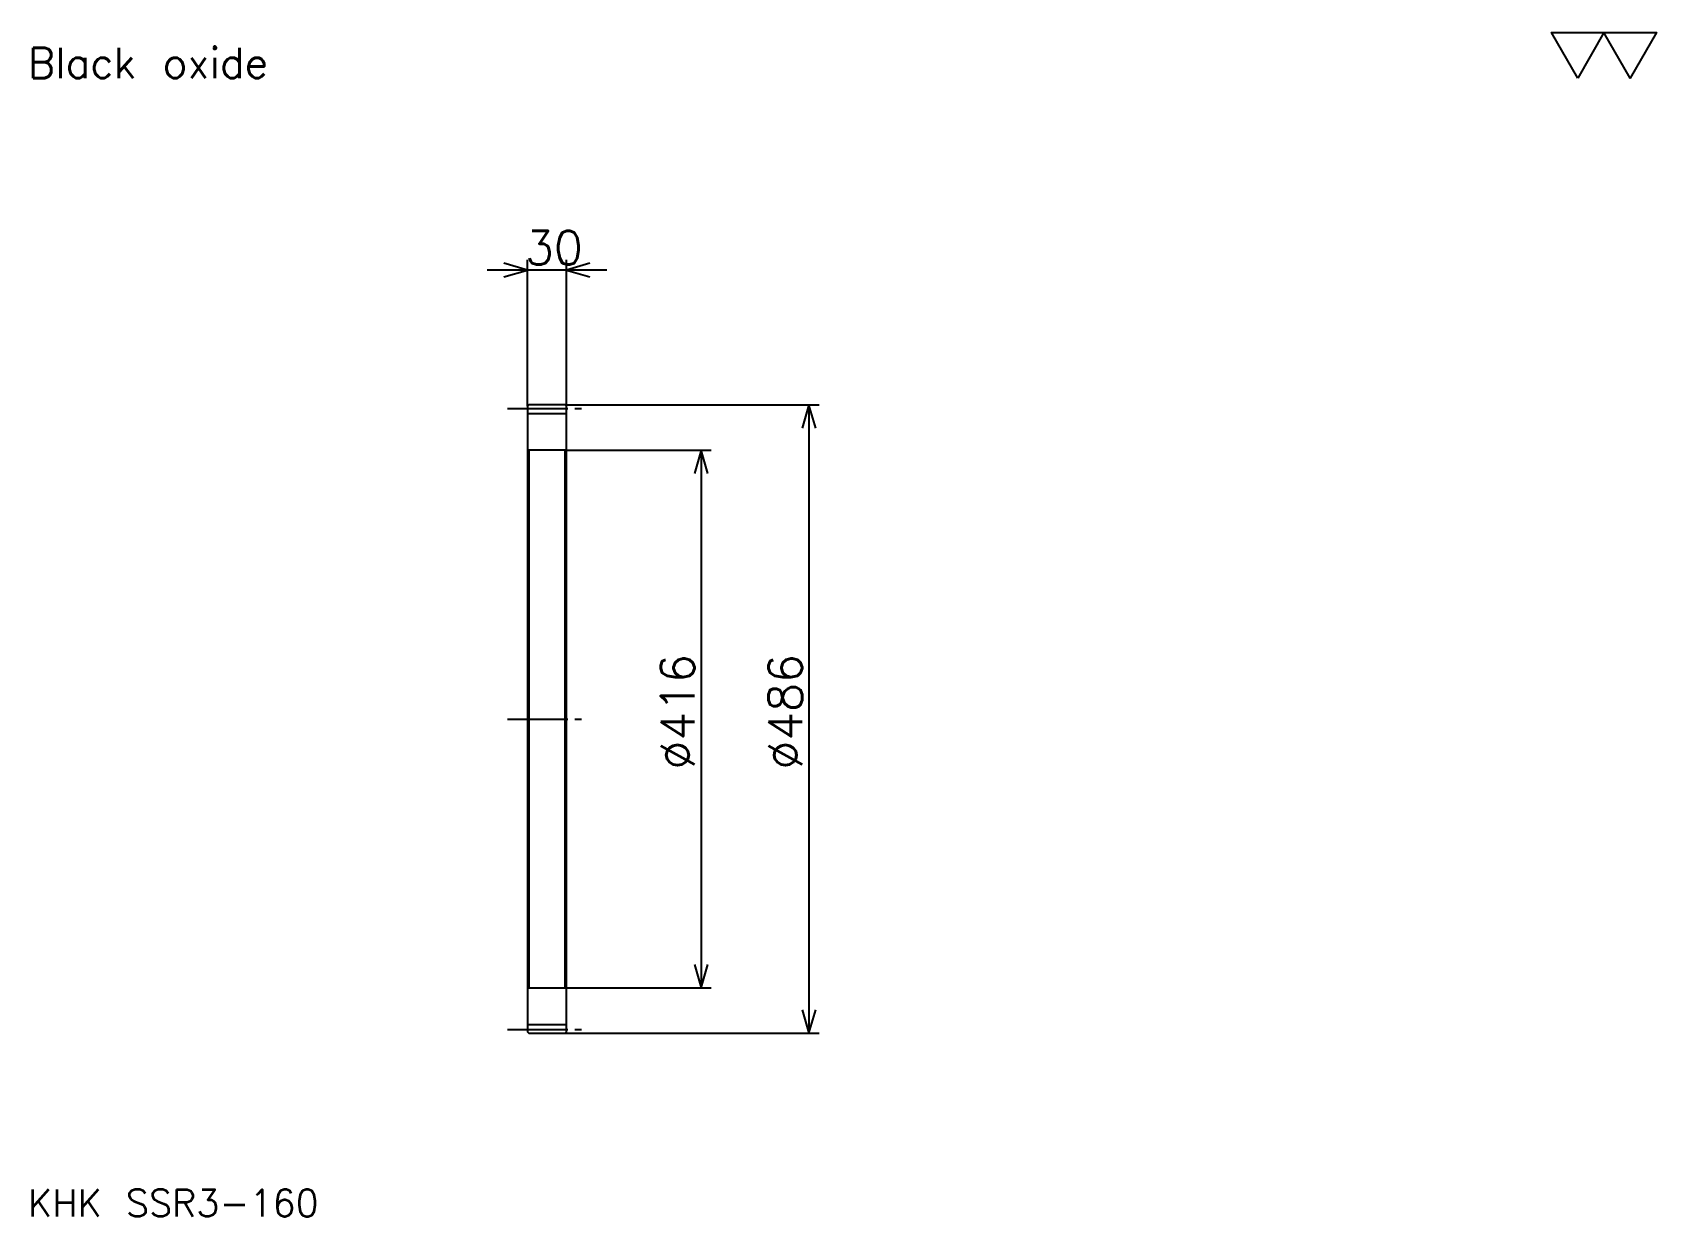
# Model space of a CAD drawing. Extents: x 56 to 1311, y 57 to 973.
import ezdxf

# ---------------------------------------------------------------- set-up
doc = ezdxf.new("R2010")
doc.units = 0
doc.linetypes.add('DASHDOT', pattern=[62.510869, 46.883152, -5.209239, 5.209239, -5.209239])
doc.layers.get('0').update_dxf_attribs({"linetype": 'CONTINUOUS'})
doc.layers.add('DASHDOT', color=6, linetype='DASHDOT')
doc.styles.add('KANJI', font='TXT', dxfattribs={"bigfont": 'BIGFONT'})

msp = doc.modelspace()

# ---------------------------------------------------------------- linework, layer by layer
at = {"color": 5}
for p, q in [((438.388611, 685.014954), (438.388611, 797.013611)), ((468.388611, 685.014954), (468.388611, 797.013611)), ((499.644043, 789.199707), (407.133179, 789.199707)), ((438.388611, 684.014954), (438.388611, 685.014954)), ((467.388611, 685.014954), (468.388611, 685.014954)), ((468.388611, 685.014954), (663.735107, 685.014954)), ((468.388611, 684.014954), (468.388611, 685.014954)), ((655.921204, 685.014954), (655.921204, 199.014954)), ((468.388611, 650.014954), (580.387268, 650.014954)), ((572.573364, 650.014954), (572.573364, 234.014954)), ((468.388611, 234.014954), (580.387268, 234.014954)), ((467.388611, 199.014954), (468.388611, 199.014954)), ((468.388611, 199.014954), (663.735107, 199.014954))]:
    msp.add_line(p, q, dxfattribs=at)
at = {"color": 4}
for p, q in [((438.388611, 678.264954), (468.388611, 678.264954)), ((468.388611, 651.014954), (467.388611, 650.014954)), ((438.388611, 233.014954), (439.388611, 234.014954)), ((468.388611, 233.014954), (467.388611, 234.014954)), ((438.388611, 205.764954), (468.388611, 205.764954))]:
    msp.add_line(p, q, dxfattribs=at)
at = {"color": 7}
msp.add_lwpolyline([(1250.217407, 937.663025), (1229.901367, 972.877502), (1311.165527, 972.877502), (1290.849487, 937.663025), (1270.533447, 972.877502), (1250.217407, 937.663025)], dxfattribs=at)
at = {"color": 5}
for points in [[(420.156281, 783.990479), (438.388611, 789.199707), (420.156281, 794.408936)], [(486.620941, 794.408936), (468.388611, 789.199707), (486.620941, 783.990479)], [(661.130493, 666.782593), (655.921204, 685.014954), (650.711975, 666.782593)], [(577.782654, 631.782593), (572.573364, 650.014954), (567.364136, 631.782593)], [(567.364136, 252.247284), (572.573364, 234.014954), (577.782654, 252.247284)], [(650.711975, 217.247284), (655.921204, 199.014954), (661.130493, 217.247284)]]:
    msp.add_lwpolyline(points, dxfattribs=at)
at = {"color": 4}
for points in [[(438.388611, 233.014954), (438.388611, 200.014954), (439.388611, 199.014954), (467.388611, 199.014954), (468.388611, 200.014954), (468.388611, 684.014954), (467.388611, 685.014954), (439.388611, 685.014954), (438.388611, 684.014954), (438.388611, 233.014954)], [(438.388611, 651.014954), (439.388611, 650.014954), (439.388611, 234.014954), (467.388611, 234.014954), (467.388611, 650.014954), (439.388611, 650.014954)]]:
    msp.add_lwpolyline(points, dxfattribs=at)
at = {"layer": 'DASHDOT', "color": 7}
for p, q in [((422.760895, 682.014954), (484.016327, 682.014954)), ((422.760895, 442.014954), (484.016327, 442.014954)), ((422.760895, 202.014954), (484.016327, 202.014954))]:
    msp.add_line(p, q, dxfattribs=at)

# ---------------------------------------------------------------- texts
at = {"color": 7, "style": 'KANJI'}
for s, height, p in [('Black oxide', 23.441576, (52.092392, 937.663025)), ('30', 26.046196, (436.458588, 793.367126)), ('KHK SSR3-160', 20.836957, (52.092392, 57.301632))]:
    msp.add_text(s, height=height, dxfattribs=at).set_placement(p)
for s, p in [('%%c416', (567.364136, 402.945679)), ('%%c486', (650.711975, 402.945648))]:
    msp.add_text(s, height=26.046196, rotation=90, dxfattribs=at).set_placement(p)

doc.saveas('drawing.dxf')
